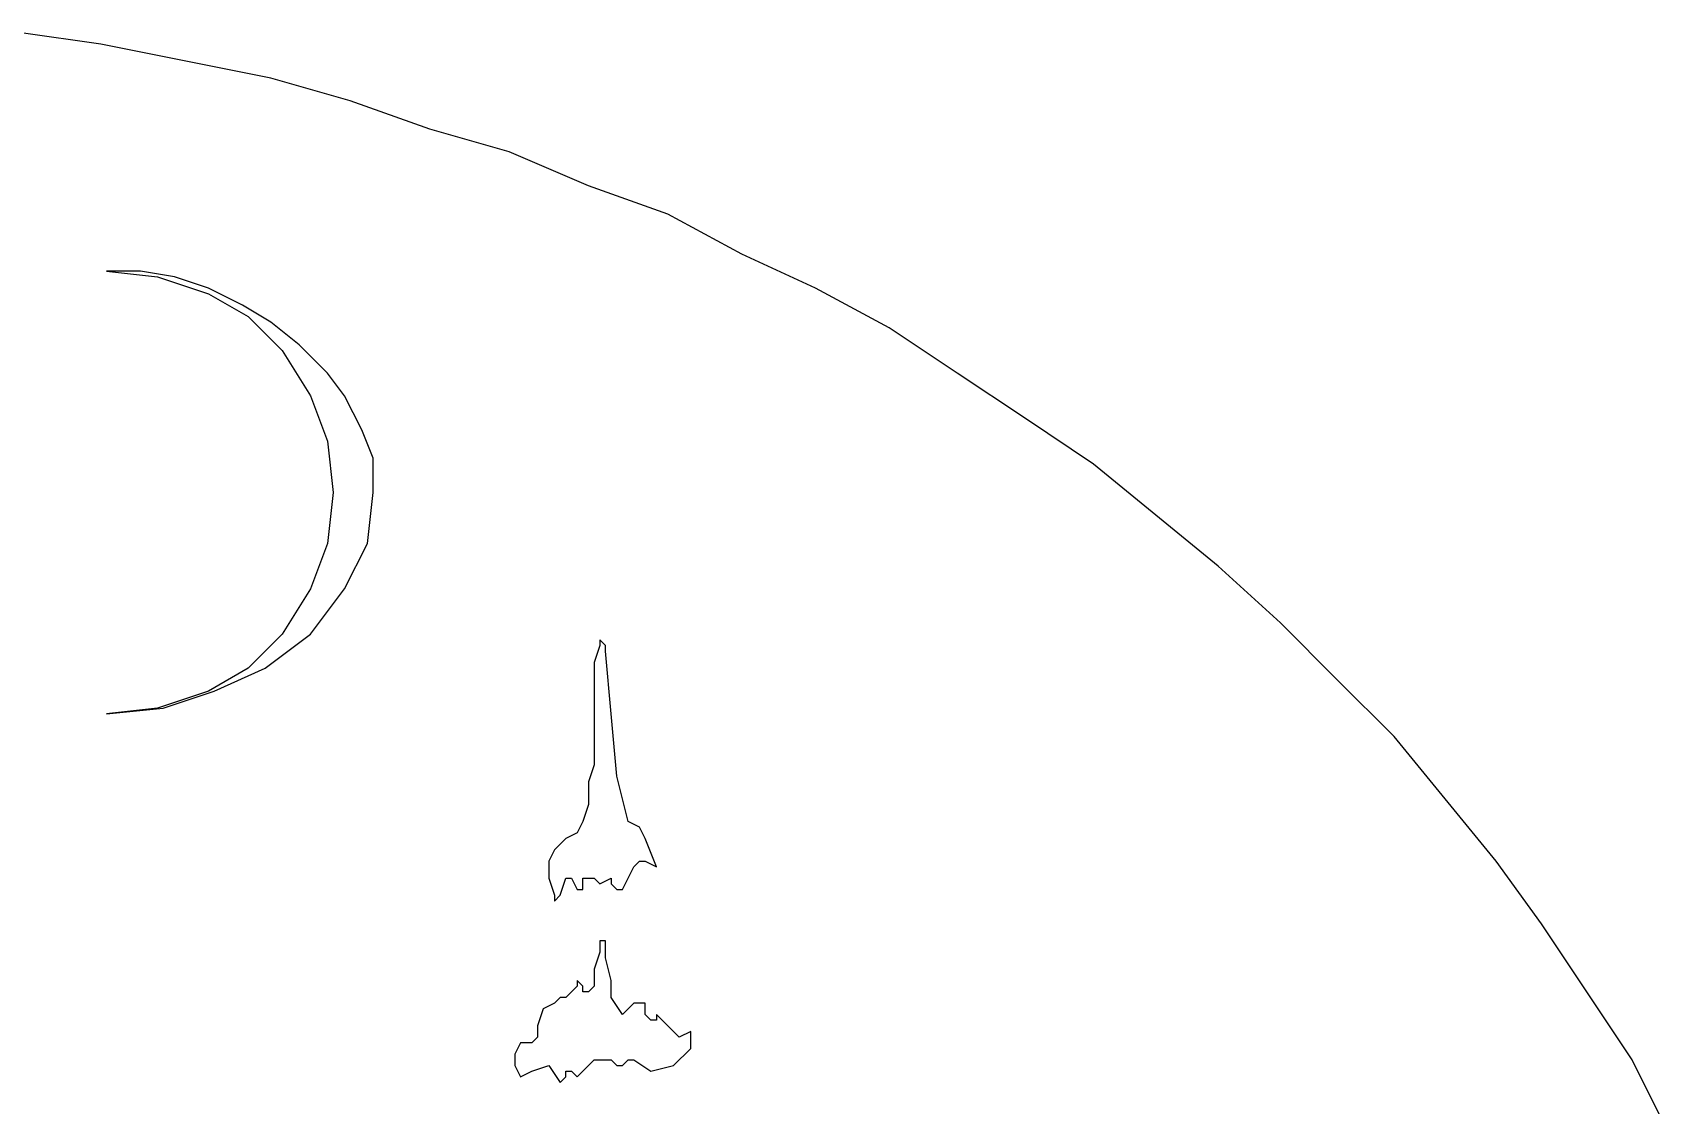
# Model space of a CAD drawing. Extents: x -95 to 513, y -317 to 40.
# Drawn here: x 230.56 to 258.23, y -4 to 14.16 of the extents above; entities that cross this region are included whole.
import ezdxf

# ---------------------------------------------------------------- set-up
doc = ezdxf.new("R2010")
doc.units = 0
doc.header["$MEASUREMENT"] = 0
doc.layers.get('0').update_dxf_attribs({"linetype": 'CONTINUOUS'})

msp = doc.modelspace()

# ---------------------------------------------------------------- linework, layer by layer
at = {"color": 160}
msp.add_lwpolyline([(258.225394, -4.384314), (257.648989, -3.231496), (256.880438, -2.078678), (256.111896, -0.92586), (255.343353, 0.130885), (254.478738, 1.187639), (253.614122, 2.244384), (252.653442, 3.205072), (251.692761, 4.165753), (250.636008, 5.126433), (249.579263, 5.991049), (248.522509, 6.855656), (247.369691, 7.624207), (246.216873, 8.39275), (245.064055, 9.1613), (243.815172, 9.83377), (242.566281, 10.410183), (241.317399, 11.082661), (239.972443, 11.563001), (238.627487, 12.139406), (237.282531, 12.523682), (235.937584, 13.004022), (234.592628, 13.388297), (233.151599, 13.6765), (231.710578, 13.964702), (230.365623, 14.15684)], dxfattribs=at)
at = {"color": 7}
for points in [[(231.806651, 2.628659), (232.767332, 2.724732), (233.631947, 3.012935), (234.496555, 3.397202), (235.265106, 3.973615), (235.841511, 4.742158), (236.225786, 5.510708), (236.321851, 6.375316), (236.321851, 6.375316), (236.321851, 6.951729), (236.129713, 7.432069), (235.841511, 8.008474), (235.553308, 8.39275), (235.072968, 8.87309), (234.592628, 9.257365), (234.112288, 9.545568), (233.535874, 9.83377), (232.95947, 10.025908), (232.383056, 10.121981), (231.806651, 10.121981), (231.806651, 10.121981), (232.671259, 10.025908), (233.535874, 9.737705), (234.208352, 9.35343), (234.784765, 8.777025), (235.265106, 8.008474), (235.553308, 7.239931), (235.649373, 6.375316), (235.649373, 6.375316), (235.553308, 5.510708), (235.265106, 4.742158), (234.784765, 3.973615), (234.208352, 3.397202), (233.535874, 3.012935), (232.671259, 2.724732), (231.806651, 2.628659), (231.806651, 2.628659)], [(240.644921, 0.803363), (240.452783, 1.571914), (240.356718, 2.628659), (240.260645, 3.685412), (240.260645, 3.685412), (240.260645, 3.781477), (240.16458, 3.87755), (240.16458, 3.781477), (240.16458, 3.781477), (240.068508, 3.493275), (240.068508, 3.012935), (240.068508, 2.532594), (240.068508, 2.532594), (240.068508, 2.340457), (240.068508, 2.052254), (240.068508, 1.764044), (240.068508, 1.764044), (239.972443, 1.475841), (239.972443, 1.091566), (239.876378, 0.803363), (239.876378, 0.803363), (239.780305, 0.611225), (239.588167, 0.515161), (239.492103, 0.419096), (239.492103, 0.419096), (239.396038, 0.323023), (239.299965, 0.130885), (239.299965, -0.157317), (239.299965, -0.157317), (239.396038, -0.44552), (239.396038, -0.541593), (239.492103, -0.44552), (239.492103, -0.44552), (239.588167, -0.157317), (239.68424, -0.157317), (239.780305, -0.349455), (239.780305, -0.349455), (239.876378, -0.349455), (239.876378, -0.253382), (239.876378, -0.157317), (239.876378, -0.157317), (240.068508, -0.157317), (240.16458, -0.253382), (240.356718, -0.157317), (240.356718, -0.157317), (240.356718, -0.157317), (240.356718, -0.253382), (240.452783, -0.349455), (240.452783, -0.349455), (240.548856, -0.349455), (240.644921, -0.157317), (240.740985, 0.034821), (240.740985, 0.034821), (240.837058, 0.130885), (240.933123, 0.130885), (241.125261, 0.034821), (241.125261, 0.034821), (240.933123, 0.515161), (240.837058, 0.707298), (240.644921, 0.803363), (240.644921, 0.803363)], [(240.356718, -2.174751), (240.356718, -1.88654), (240.260645, -1.502273), (240.260645, -1.214071), (240.260645, -1.214071), (240.16458, -1.214071), (240.16458, -1.4062), (240.068508, -1.694411), (240.068508, -1.694411), (240.068508, -1.982613), (239.972443, -2.078678), (239.876378, -2.078678), (239.876378, -2.078678), (239.876378, -2.078678), (239.876378, -1.982613), (239.876378, -1.982613), (239.876378, -1.982613), (239.780305, -1.88654), (239.780305, -1.982613), (239.68424, -2.078678), (239.68424, -2.078678), (239.588167, -2.174751), (239.588167, -2.174751), (239.492103, -2.174751), (239.492103, -2.174751), (239.396038, -2.270816), (239.2039, -2.366889), (239.107827, -2.655091), (239.107827, -2.655091), (239.107827, -2.751156), (239.107827, -2.847229), (239.011762, -2.943294), (239.011762, -2.943294), (238.915689, -2.943294), (238.819625, -2.943294), (238.72356, -3.135431), (238.72356, -3.135431), (238.72356, -3.231496), (238.72356, -3.327569), (238.819625, -3.519707), (238.819625, -3.519707), (239.011762, -3.423634), (239.299965, -3.327569), (239.492103, -3.615771), (239.492103, -3.615771), (239.492103, -3.615771), (239.588167, -3.519707), (239.588167, -3.423634), (239.588167, -3.423634), (239.68424, -3.423634), (239.780305, -3.519707), (239.780305, -3.519707), (239.780305, -3.519707), (239.972443, -3.327569), (240.068508, -3.231496), (240.16458, -3.231496), (240.16458, -3.231496), (240.260645, -3.231496), (240.356718, -3.231496), (240.452783, -3.327569), (240.452783, -3.327569), (240.548856, -3.327569), (240.644921, -3.231496), (240.740985, -3.231496), (240.740985, -3.231496), (241.029196, -3.423634), (241.413463, -3.327569), (241.701674, -3.039358), (241.701674, -3.039358), (241.701674, -3.039358), (241.701674, -2.847229), (241.701674, -2.751156), (241.701674, -2.751156), (241.509536, -2.847229), (241.317399, -2.655091), (241.125261, -2.462953), (241.125261, -2.462953), (241.125261, -2.559018), (241.029196, -2.559018), (241.029196, -2.559018), (241.029196, -2.559018), (240.933123, -2.462953), (240.933123, -2.366889), (240.933123, -2.270816), (240.933123, -2.270816), (240.740985, -2.270816), (240.548856, -2.462953), (240.356718, -2.174751), (240.356718, -2.174751)]]:
    msp.add_lwpolyline(points, dxfattribs=at)

doc.saveas('drawing.dxf')
